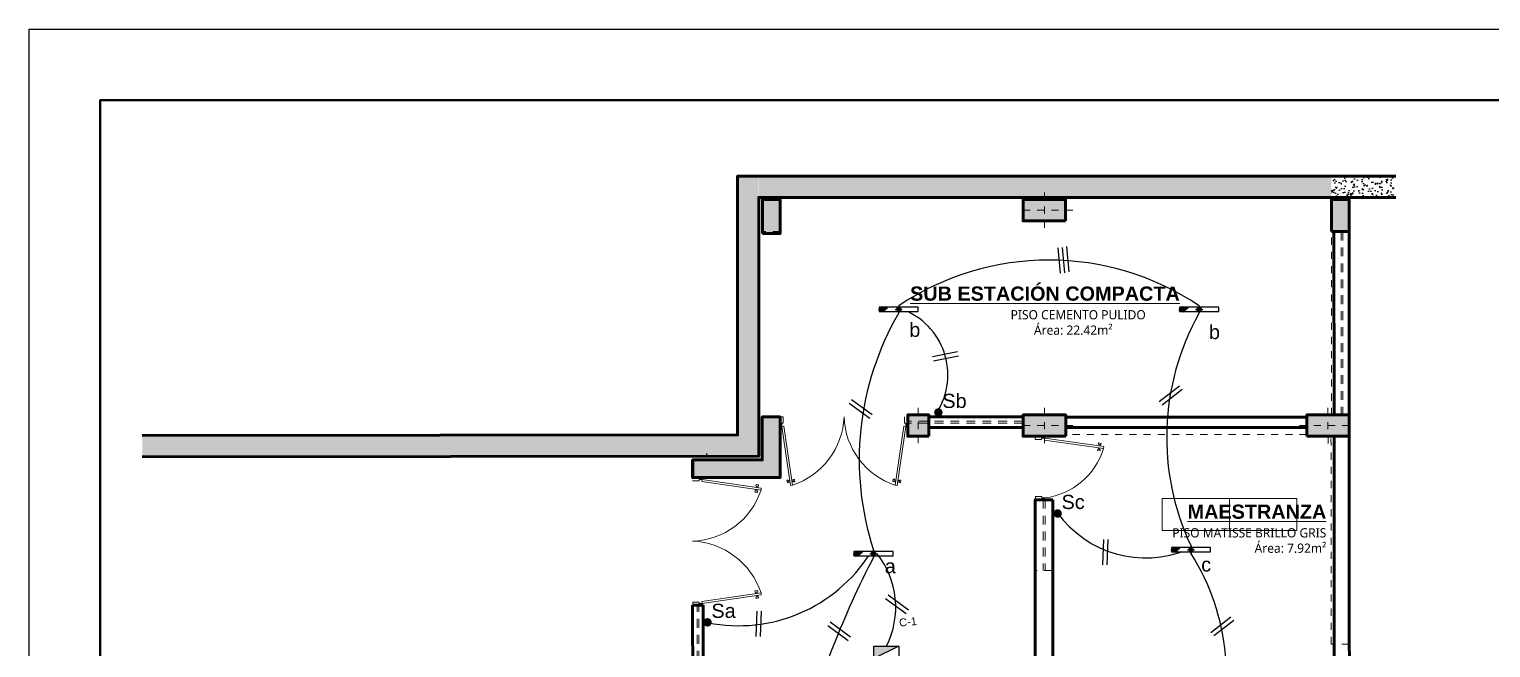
# Model space of a CAD drawing. Header units: millimetres. Extents: x 160.3 to 243.9, y 68.8 to 93.8.
# Drawn here: x 160.34 to 180.95, y 85.13 to 93.85 of the extents above; entities that cross this region are included whole.
import ezdxf

# ---------------------------------------------------------------- set-up
doc = ezdxf.new("R2010")
doc.units = ezdxf.units.MM
doc.set_wipeout_variables(frame=1)
doc.linetypes.add('DASHED2', pattern=[0.375, 0.25, -0.125])
doc.linetypes.add('TRAZOS2', pattern=[0.375, 0.25, -0.125])
doc.layers.add('ALUMBRADO', color=1, linetype='Continuous')
for name, color, linetype, lineweight in [('COLUMNAS 50', 7, 'Continuous', 50), ('Equipamiento SR', 253, 'Continuous', 0), ('GRAFO 0 BLANCO', 7, 'Continuous', 0), ('letras sr', 7, 'Continuous', 5), ('Muros el', 7, 'Continuous', 50), ('Pisos El', 9, 'Continuous', 0), ('Proyeccciones', 1, 'DASHED2', 13), ('Puertas El', 4, 'Continuous', 5), ('ROTULO', 253, 'Continuous', 0), ('Vanos', 140, 'Continuous', 5)]:
    doc.layers.add(name, color=color, linetype=linetype, lineweight=lineweight)
doc.styles.add('Santa Rosa 1 50', font='trebuc.ttf')
doc.styles.get("Standard").update_dxf_attribs({"font": 'arial.ttf'})

# ---------------------------------------------------------------- blocks, each defined once
blk = doc.blocks.new('puerta 1.00')
at = {"layer": 'Puertas El'}
for p, q in [((165.765, -11.935), (165.765, -11.885)), ((165.865, -11.935), (165.765, -11.935)), ((165.915, -11.915), (165.865, -11.915)), ((165.865, -11.935), (165.865, -11.915)), ((165.915, -11.915), (165.911, -11.945)), ((165.911, -11.945), (166.841, -12.08)), ((165.915, -11.915), (165.915, -11.885)), ((165.915, -11.915), (166.845, -12.051)), ((166.748, -12.092), (166.746, -12.112)), ((166.746, -12.112), (166.785, -12.118)), ((166.748, -12.092), (166.788, -12.098)), ((166.762, -12.069), (166.758, -12.093)), ((166.76, -12.013), (166.763, -11.993)), ((166.76, -12.013), (166.8, -12.019)), ((166.763, -11.993), (166.802, -11.999)), ((166.766, -12.039), (166.77, -12.014)), ((166.782, -12.072), (166.778, -12.096)), ((166.788, -12.098), (166.785, -12.118)), ((166.79, -12.017), (166.786, -12.042)), ((166.8, -12.019), (166.802, -11.999)), ((166.845, -12.051), (166.841, -12.08)), ((166.845, -12.051), (166.841, -12.08)), ((166.845, -12.051), (166.841, -12.08)), ((165.765, -12.855), (165.765, -12.835)), ((165.765, -12.885), (165.765, -12.835)), ((165.865, -12.835), (165.765, -12.835)), ((165.865, -12.855), (165.865, -12.835)), ((165.915, -12.855), (165.865, -12.855)), ((165.915, -12.885), (165.915, -12.855))]:
    blk.add_line(p, q, dxfattribs=at)
at = {"layer": 'Puertas El', "linetype": 'ByBlock'}
blk.add_arc((165.782, -11.755), 1.108, 276.8989, 342.9435, dxfattribs=at)
blk = doc.blocks.new('gf')
at = {"layer": 'Muros el', "ltscale": 0.05}
blk.add_lwpolyline([(1.8, 0.001), (1.8, -0.148)], dxfattribs=at)
at = {"layer": 'Puertas El'}
for p, q in [((1.755, -0.089), (1.755, 0.001)), ((0.045, -0.001), (0, -0.001)), ((0.027, -0.135), (0, -0.135)), ((0.027, -0.135), (0.027, -0.09)), ((0.045, -0.09), (0.027, -0.09)), ((0.027, -0.135), (0.054, -0.131)), ((0.027, -0.135), (0.15, -0.968)), ((0.045, -0.09), (0.045, -0.001)), ((0.054, -0.131), (0.177, -0.964)), ((1.747, -0.13), (1.625, -0.963)), ((1.773, -0.134), (1.652, -0.967)), ((1.773, -0.134), (1.747, -0.13)), ((1.755, -0.089), (1.773, -0.089)), ((1.773, -0.134), (1.773, -0.089)), ((1.773, -0.134), (1.8, -0.134)), ((0.116, -0.892), (0.098, -0.894)), ((0.098, -0.894), (0.104, -0.93)), ((0.121, -0.927), (0.104, -0.93)), ((0.116, -0.892), (0.121, -0.927)), ((0.14, -0.897), (0.117, -0.9)), ((0.12, -0.918), (0.142, -0.915)), ((0.15, -0.968), (0.177, -0.964)), ((0.15, -0.968), (0.177, -0.964)), ((0.15, -0.968), (0.177, -0.964)), ((0.166, -0.893), (0.188, -0.89)), ((0.169, -0.911), (0.191, -0.908)), ((0.187, -0.881), (0.205, -0.879)), ((0.187, -0.881), (0.192, -0.917)), ((0.192, -0.917), (0.21, -0.914)), ((0.205, -0.879), (0.21, -0.914)), ((1.597, -0.877), (1.592, -0.913)), ((1.609, -0.915), (1.592, -0.913)), ((1.615, -0.88), (1.597, -0.877)), ((1.615, -0.88), (1.609, -0.915)), ((1.633, -0.91), (1.611, -0.907)), ((1.635, -0.892), (1.613, -0.889)), ((1.652, -0.967), (1.625, -0.963)), ((1.652, -0.967), (1.625, -0.963)), ((1.652, -0.967), (1.625, -0.963)), ((1.682, -0.917), (1.659, -0.914)), ((1.662, -0.896), (1.684, -0.899)), ((1.685, -0.89), (1.68, -0.926)), ((1.68, -0.926), (1.698, -0.928)), ((1.685, -0.89), (1.703, -0.893)), ((1.703, -0.893), (1.698, -0.928))]:
    blk.add_line(p, q, dxfattribs=at)
at = {"layer": 'Puertas El', "linetype": 'ByBlock'}
for centre, radius, start, end in [((-0.162, 0.048), 1.067, 288.4991, 357.4601), ((1.948, 0.03, 0), 1.044, 181.5903, 252.0011)]:
    blk.add_arc(centre, radius, start, end, dxfattribs=at)
blk = doc.blocks.new('TD ALUMBRADO 1')
at = {"layer": 'ALUMBRADO'}
h = blk.add_hatch(color=256, dxfattribs=at)
h.dxf.hatch_style = 1
h.paths.add_polyline_path([(0.25, 0.25), (-0.25, 0), (-0.25, 0.25)])
at = {"layer": 'ALUMBRADO', "color": 5}
for points in [[(0.25, 0.25), (-0.25, 0), (-0.25, 0.25), (0.25, 0.25)], [(0.25, 0.25), (0.25, 0), (-0.25, 0), (-0.25, 0.25), (0.25, 0.25)]]:
    blk.add_lwpolyline(points, dxfattribs=at)
for centre in [(-0.158, -0.055), (-0.057, -0.056), (0.045, -0.057), (0.147, -0.057)]:
    blk.add_circle(centre, 0.0473, dxfattribs=at)
blk = doc.blocks.new('ADOSADO')
at = {"layer": 'ALUMBRADO'}
for points in [[(-0.111, 0.085), (-0.065, 0.085)], [(0.005, 0.201), (0.005, 0.155)], [(0.005, 0.015), (0.005, -0.031)], [(0.075, 0.085), (0.121, 0.085)]]:
    blk.add_lwpolyline(points, dxfattribs=at)
blk.add_circle((0.005, 0.085), 0.0698, dxfattribs=at)
at = {"color": 1}
blk.add_wipeout([(-0.63, 0.015), (0.64, 0.015), (0.64, 0.155), (-0.63, 0.155)], dxfattribs=at).dxf.layer = 'ALUMBRADO'
at = {"layer": 'ALUMBRADO', "linetype": 'TRAZOS2'}
h = blk.add_hatch(color=256, dxfattribs=at)
h.dxf.hatch_style = 1
edge = h.paths.add_edge_path()
edge.add_arc((0.005, 0.085), 0.0698, 0, 360)
at = {"layer": 'ALUMBRADO', "color": 1}
blk.add_lwpolyline([(-0.63, 0.015), (0.64, 0.015), (0.64, 0.155), (-0.63, 0.155)], close=True, dxfattribs=at)
at = {"layer": 'ALUMBRADO', "lineweight": 50}
for points in [[(-0.496, 0.155), (-0.63, 0.041)], [(-0.379, 0.155), (-0.544, 0.015)]]:
    blk.add_lwpolyline(points, dxfattribs=at)
at = {"layer": 'ALUMBRADO'}
for points in [[(-0.111, 0.085), (-0.065, 0.085)], [(0.005, 0.155), (0.005, 0.201)], [(0.005, -0.031), (0.005, 0.015)], [(0.075, 0.085), (0.121, 0.085)]]:
    blk.add_lwpolyline(points, dxfattribs=at)
blk.add_circle((0.005, 0.085), 0.0698, dxfattribs=at)

msp = doc.modelspace()

# ---------------------------------------------------------------- hatches: boundary and pattern name
h = msp.add_hatch()
h.set_pattern_fill('AR-CONC', color=256, scale=0.001)
h.set_pattern_definition([(50, (-587.4348, 32.38862), (0.18218467, -0.015939086), [0.01905, -0.20955]), (355, (-587.4348, 32.38862), (-0.03524342, 0.191056845), [0.01524, -0.167640584]), (100.451445, (-587.41962, 32.38729), (0.146941247, 0.17511775), [0.01619001, -0.178090245]), (46.1842, (-587.4348, 32.43942), (0.27107904, -0.04204233), [0.028575, -0.314325]), (96.635558, (-587.4122, 32.4359), (0.23740413, 0.247426125), [0.02428502, -0.26713561]), (351.18415, (-587.4348, 32.43942), (0.23740413, 0.24742612), [0.02285997, -0.25145973]), (21, (-587.4094, 32.42672), (0.15161439, -0.102265198), [0.01905, -0.20955]), (326, (-587.4094, 32.42672), (0.06180203, 0.184187966), [0.01524, -0.16764]), (71.451445, (-587.39676, 32.4182), (0.21341642, 0.08192277), [0.01619001, -0.178089938]), (37.5, (-587.4348, 32.388616), (0.003088603, 0.084555039), [0, -0.165608, 0, -0.17018, 0, -0.168275]), (7.5, (-587.4348, 32.38862), (0.066819663, 0.100180575), [0, -0.097028, 0, -0.161798, 0, -0.064135]), (327.5, (-587.49144, 32.388616), (0.135590595, -0.005728744), [0, -0.0635, 0, -0.19812, 0, -0.26289]), (317.5, (-587.51684, 32.38862), (0.148129181, 0.025426491), [0, -0.08255, 0, -0.131572, 0, -0.18669])])
h.paths.add_polyline_path([(179.614, 91.776), (178.704, 91.776), (178.704, 91.476), (179.614, 91.476)])
at = {"layer": 'ALUMBRADO', "lineweight": 25}
h = msp.add_hatch(color=102, dxfattribs=at)
h.dxf.hatch_style = 1
h.paths.add_polyline_path([(173.102, 88.444, -1), (173.222, 88.444, -1)])
h = msp.add_hatch(color=102, dxfattribs=at)
h.dxf.hatch_style = 1
h.paths.add_polyline_path([(174.783, 87.019, -1), (174.903, 87.019, -1)])
h = msp.add_hatch(color=102, dxfattribs=at)
h.dxf.hatch_style = 1
h.paths.add_polyline_path([(169.847, 85.484, -1), (169.967, 85.484, -1)])
at = {"layer": 'GRAFO 0 BLANCO', "true_color": 0x939598}
h = msp.add_hatch(color=252, dxfattribs=at)
h.dxf.hatch_style = 1
h.paths.add_polyline_path([(170.68, 91.446), (170.681, 90.966), (170.931, 90.966), (170.93, 91.446)])
h = msp.add_hatch(color=252, dxfattribs=at)
h.dxf.hatch_style = 1
h.paths.add_polyline_path([(174.956, 91.446), (174.956, 91.145), (174.356, 91.144), (174.356, 91.446)])
h = msp.add_hatch(color=252, dxfattribs=at)
h.dxf.hatch_style = 1
h.paths.add_polyline_path([(178.704, 91.446), (178.704, 90.996), (178.954, 90.996), (178.954, 91.446)])
h = msp.add_hatch(color=252, dxfattribs=at)
h.dxf.hatch_style = 1
h.paths.add_polyline_path([(173.029, 88.41), (173.029, 88.109), (172.729, 88.108), (172.729, 88.409)])
h = msp.add_hatch(color=252, dxfattribs=at)
h.dxf.hatch_style = 1
h.paths.add_polyline_path([(174.957, 88.41), (174.957, 88.109), (174.357, 88.108), (174.357, 88.409)])
h = msp.add_hatch(color=252, dxfattribs=at)
h.dxf.hatch_style = 1
h.paths.add_polyline_path([(178.355, 88.41), (178.354, 88.109), (178.954, 88.108), (178.955, 88.409)])
h = msp.add_hatch(color=252, dxfattribs=at)
h.dxf.hatch_style = 1
h.paths.add_polyline_path([(170.679, 88.381), (170.68, 87.775), (169.697, 87.775), (169.699, 87.525), (170.93, 87.526), (170.929, 88.381)])
at = {"layer": 'Pisos El'}
h = msp.add_hatch(dxfattribs=at)
h.set_pattern_fill('AR-CONC', color=256, scale=0.001, angle=180)
h.set_pattern_definition([(230, (-160.20521, 21.91537), (-0.18218467, 0.015939086), [0.01905, -0.20955]), (175, (-160.20521, 21.91537), (0.03524342, -0.19105685), [0.01524, -0.16764058]), (280.451445, (-160.2204, 21.9167), (-0.14694125, -0.17511775), [0.01619001, -0.17809024]), (226.1842, (-160.2052, 21.86457), (-0.27107904, 0.04204233), [0.028575, -0.314325]), (276.63556, (-160.2278, 21.86808), (-0.23740413, -0.24742612), [0.02428502, -0.2671356]), (171.18415, (-160.2052, 21.86457), (-0.23740413, -0.24742612), [0.02285997, -0.25145973]), (201, (-160.23061, 21.87727), (-0.15161439, 0.1022652), [0.01905, -0.20955]), (146, (-160.23061, 21.87727), (-0.06180203, -0.18418797), [0.01524, -0.16764]), (251.451445, (-160.24325, 21.8858), (-0.21341642, -0.08192277), [0.01619001, -0.17808994]), (217.5, (-160.20521, 21.91537), (-0.003088603, -0.084555039), [0, -0.165608, 0, -0.17018, 0, -0.168275]), (187.5, (-160.20521, 21.91537), (-0.066819663, -0.100180575), [0, -0.097028, 0, -0.161798, 0, -0.064135]), (147.5, (-160.14857, 21.91537), (-0.135590595, 0.005728744), [0, -0.0635, 0, -0.19812, 0, -0.26289]), (137.5, (-160.12317, 21.91537), (-0.14812918, -0.02542649), [0, -0.08255, 0, -0.131572, 0, -0.18669])])
h.paths.add_polyline_path([(170.633, 91.776), (170.633, 91.476), (178.704, 91.476), (178.704, 91.776)])
h.paths.add_polyline_path([(170.63, 91.776), (170.33, 91.776), (170.331, 87.83), (170.631, 87.821)])
h.paths.add_polyline_path([(161.937, 87.815), (170.33, 87.827), (170.33, 88.109), (161.937, 88.117)])

# ---------------------------------------------------------------- linework, layer by layer
msp.add_line((178.742, 85.155, 0), (178.738, 88.109, 0))
msp.add_lwpolyline([(195.843, 93.848), (195.843, 68.798), (160.343, 68.798), (160.343, 93.848), (195.843, 93.848)])
at = {"lineweight": 40}
msp.add_lwpolyline([(194.843, 92.848), (194.843, 69.798), (161.343, 69.798), (161.343, 92.848)], close=True, dxfattribs=at)
at = {"elevation": 0}
msp.add_lwpolyline([(178.948, 88.109), (178.952, 85.171, 0.0781), (179.259, 83.23, 0.0781)], format="xyb", dxfattribs=at)
msp.add_lwpolyline([(169.898, 87.825), (169.898, 87.865)], dxfattribs=at)
at = {"color": 3, "lineweight": 50, "elevation": 0}
msp.add_lwpolyline([(169.699, 87.775), (169.697, 87.525)], dxfattribs=at)
msp.add_arc((163.648, 85.106, 0), 6.047, 342.5226, 0.6689)
at = {"layer": 'ALUMBRADO', "color": 114, "lineweight": 25}
for points in [[(174.886, 90.406), (174.852, 90.763)], [(174.947, 90.415), (174.912, 90.772)], [(175.007, 90.425), (174.973, 90.782)], [(173.078, 89.231), (173.43, 89.302)], [(173.094, 89.172), (173.446, 89.243)], [(172.229, 88.412), (171.939, 88.624)], [(176.277, 88.598), (176.56, 88.819)], [(176.317, 88.552), (176.6, 88.773)], [(172.196, 88.36), (171.906, 88.572)], [(175.48, 86.294), (175.493, 86.653)], [(175.541, 86.295), (175.554, 86.654)], [(172.708, 85.605), (172.418, 85.818)], [(172.741, 85.657), (172.452, 85.869)], [(170.593, 85.284), (170.606, 85.643)], [(170.655, 85.286), (170.667, 85.644)], [(177.005, 85.343), (177.288, 85.563)], [(171.891, 85.222), (171.602, 85.434)], [(171.924, 85.273), (171.635, 85.485)], [(177.045, 85.297), (177.328, 85.517)]]:
    msp.add_lwpolyline(points, dxfattribs=at)
at = {"layer": 'ALUMBRADO', "lineweight": 25}
for centre, radius, start, end in [((174.721, 86.791), 3.801, 56.1337, 123.8663), ((172.313, 88.974), 0.983, 328.0463, 69.7715), ((179.969, 88.092), 3.588, 150.7182, 205.278), ((176.086, 87.924), 1.532, 215.6715, 292.5858), ((170.344, 87.638), 2.201, 258.6819, 327.379), ((183.364, 80.605), 12.537, 152.4622, 165.0565), ((173.987, 84.733), 3.236, 338.0641, 32.2454)]:
    msp.add_arc(centre, radius, start, end, dxfattribs=at)
at = {"layer": 'COLUMNAS 50', "linetype": 'Continuous'}
for p, q in [((178.955, 91.446, 0), (178.954, 88.409, 0)), ((178.741, 88.409, 0), (178.738, 90.996, 0)), ((178.745, 84.958, 0), (178.742, 88.109, 0))]:
    msp.add_line(p, q, dxfattribs=at)
at = {"layer": 'COLUMNAS 50', "linetype": 'Continuous', "elevation": 0}
for points in [[(170.681, 90.966), (170.68, 91.446), (170.93, 91.446), (170.931, 90.966)], [(174.956, 91.145), (174.956, 91.446), (174.356, 91.446), (174.356, 91.144)], [(178.704, 90.996), (178.704, 91.446), (178.954, 91.446), (178.954, 90.996)], [(173.029, 88.109), (173.029, 88.41), (172.729, 88.409), (172.729, 88.108)], [(174.957, 88.109), (174.957, 88.41), (174.357, 88.409), (174.357, 88.108)], [(170.679, 87.775), (170.679, 88.381), (170.929, 88.381), (170.929, 87.525), (169.699, 87.525), (169.699, 87.775)], [(178.355, 88.108), (178.355, 88.408), (178.955, 88.409), (178.954, 88.109)]]:
    msp.add_lwpolyline(points, close=True, dxfattribs=at)
for points in [[(169.697, 85.177), (169.697, 85.725)], [(169.697, 85.725), (169.847, 85.725)], [(169.847, 84.958), (169.847, 85.725)]]:
    msp.add_lwpolyline(points, dxfattribs=at)
at = {"layer": 'COLUMNAS 50', "linetype": 'Continuous'}
for centre, radius, start, end in [((163.681, 85.105, 0), 6.017, 278.7703, 1.7991), ((185.284, 85.156, 0), 6.329, 180, 268.3373)]:
    msp.add_arc(centre, radius, start, end, dxfattribs=at)
at = {"layer": 'Equipamiento SR', "elevation": 0}
for points in [[(177.266, 87.23), (176.316, 87.23), (176.316, 86.78), (177.266, 86.78), (177.266, 87.23)], [(178.216, 87.23), (177.266, 87.23), (177.266, 86.78), (178.216, 86.78), (178.216, 87.23)]]:
    msp.add_lwpolyline(points, dxfattribs=at)
at = {"layer": 'Muros el', "ltscale": 0.05}
for p, q in [((174.357, 88.382, 0), (173.028, 88.382, 0)), ((174.354, 88.233, 0), (173.029, 88.233, 0)), ((178.355, 88.379, 0), (174.957, 88.379, 0)), ((178.355, 88.23, 0), (174.957, 88.23, 0)), ((178.955, 88.109, 0), (178.955, 85.156, 0)), ((174.778, 87.213, 0), (174.778, 84.949, 0))]:
    msp.add_line(p, q, dxfattribs=at)
at = {"layer": 'Muros el', "ltscale": 0.05, "elevation": 0}
for points in [[(161.937, 88.117), (170.33, 88.126), (170.33, 91.776), (179.614, 91.776)], [(161.937, 87.816), (170.63, 87.826), (170.63, 91.476), (179.614, 91.476)], [(174.778, 87.213), (174.529, 87.213), (174.529, 84.958)]]:
    msp.add_lwpolyline(points, dxfattribs=at)
msp.add_lwpolyline([(170.929, 88.381), (170.679, 88.381), (170.679, 87.775), (169.697, 87.775), (169.697, 87.525), (170.929, 87.525)], close=True, dxfattribs=at)
at = {"layer": 'Proyeccciones', "color": 165, "linetype": 'DASHED2', "lineweight": 9, "ltscale": 0.4, "true_color": 0x5e67af}
for p, q in [((170.68, 90.996, 0), (170.68, 91.446, 0)), ((170.68, 91.446, 0), (170.93, 91.446, 0)), ((170.93, 91.446, 0), (170.93, 90.996, 0)), ((178.704, 91.446, 0), (178.704, 90.996, 0)), ((178.954, 91.446, 0), (178.704, 91.446, 0)), ((170.93, 90.996, 0), (170.68, 90.996, 0)), ((178.704, 90.996, 0), (178.954, 90.996, 0))]:
    msp.add_line(p, q, dxfattribs=at)
at = {"layer": 'Proyeccciones', "color": 165, "linetype": 'DASHED2', "lineweight": 9, "ltscale": 0.4, "true_color": 0x5e67af, "elevation": 0}
for points in [[(174.656, 91.546), (174.656, 91.046)], [(175.056, 91.296), (174.256, 91.295)], [(172.878, 88.509), (172.879, 88.009)], [(174.656, 88.509), (174.657, 88.009)], [(178.656, 88.008), (178.655, 88.508)], [(175.057, 88.26), (174.257, 88.258)], [(178.255, 88.258), (179.055, 88.259)]]:
    msp.add_lwpolyline(points, dxfattribs=at)
for points in [[(174.357, 91.146), (174.957, 91.146), (174.956, 91.446), (174.356, 91.446)], [(178.704, 90.996), (178.954, 90.996), (178.955, 88.409), (178.705, 88.409)], [(172.729, 88.108), (173.029, 88.109), (173.028, 88.409), (172.728, 88.408)], [(174.357, 88.108), (174.957, 88.109), (174.956, 88.409), (174.356, 88.408)], [(174.954, 88.384), (178.355, 88.383), (178.355, 88.133), (174.954, 88.134)], [(178.955, 88.409), (178.355, 88.408), (178.355, 88.108), (178.955, 88.109)], [(178.698, 88.109), (178.948, 88.109), (178.952, 85.177), (178.702, 85.178)]]:
    msp.add_lwpolyline(points, close=True, dxfattribs=at)
at = {"layer": 'Vanos', "color": 7, "linetype": 'DASHED2', "ltscale": 0.5}
for p, q in [((178.842, 90.996, 0), (178.841, 88.409, 0)), ((178.867, 90.996, 0), (178.866, 88.409, 0)), ((174.357, 88.32, 0), (172.729, 88.32, 0)), ((174.357, 88.295, 0), (172.729, 88.295, 0)), ((174.641, 87.213, 0), (174.641, 86.213, 0)), ((174.666, 87.213, 0), (174.666, 86.213, 0))]:
    msp.add_line(p, q, dxfattribs=at)
at = {"layer": 'Vanos', "color": 7, "linetype": 'DASHED2', "ltscale": 0.5, "elevation": 0}
for points in [[(174.778, 86.213), (174.529, 86.213)], [(169.76, 84.958), (169.76, 85.725)], [(169.785, 84.958), (169.785, 85.725)]]:
    msp.add_lwpolyline(points, dxfattribs=at)

# ---------------------------------------------------------------- block references
msp.add_blockref('gf', (170.929, 88.381, 0))
at = {"rotation": 89.96082876883746}
msp.add_blockref('gf', (169.697, 85.725, 0), dxfattribs=at)
at = {"layer": 'Puertas El', "xscale": 0.8957425293525515, "yscale": 0.8957425293525515, "zscale": 0.8957425293525515, "rotation": 0.1577519453279075}
msp.add_blockref('puerta 1.00', (26.016, 98.345, 0), dxfattribs=at)
at = {"layer": 'ROTULO', "xscale": 0.7019080818749979, "yscale": 0.7019080818749979, "zscale": 0.7019080818749979, "rotation": 359.9947611938667}
msp.add_blockref('TD ALUMBRADO 1', (172.429, 84.972), dxfattribs=at)

# ---------------------------------------------------------------- texts
at = {"color": 31, "lineweight": 50, "true_color": 0xfecc66, "char_height": 0.2, "width": 0.14239, "attachment_point": 1}
for s, insert in [('b', (172.752, 89.71)), ('b', (176.977, 89.678)), ('c', (176.868, 86.4)), ('a', (172.406, 86.376))]:
    msp.add_mtext(s, dxfattribs=dict(at, insert=insert))
at = {"layer": 'ALUMBRADO', "color": 102}
for s, p in [('Sb', (173.218, 88.507, 6632.093)), ('Sc', (174.899, 87.082, 6632.093)), ('Sa', (169.962, 85.547, 6632.093))]:
    msp.add_text(s, height=0.2, dxfattribs=at).set_placement(p)
at = {"layer": 'ALUMBRADO', "lineweight": 25}
msp.add_text('C-1', height=0.1115, rotation=5.7171, dxfattribs=at).set_placement((172.614, 85.423))
at = {"layer": 'letras sr', "char_height": 0.209, "style": 'Santa Rosa 1 50'}
for s, width, insert, attachment_point in [('{\\fSwis721 Ex BT|b1|i0|c0|p34;\\H0.95694x;\\LSUB ESTACIÓN COMPACTA\\P\\pi1.4181;\\fTrebuchet MS|b0|i0|c0|p34;\\H0.65x;\\lPISO CEMENTO PULIDO\\P\\pi1.7467;Área: 22.42m²}', 4.63441, (172.763, 90.22, 0), 1), ('{\\fSwis721 Ex BT|b1|i0|c0|p34;\\H0.95694x;\\LMAESTRANZA\\P\\fTrebuchet MS|b0|i0|c0|p34;\\H0.65x;\\lPISO MATISSE BRILLO GRIS\\PÁrea: 7.92m²}', 3.44388, (178.632, 87.145, 0), 3)]:
    msp.add_mtext_dynamic_manual_height_columns(s, width=width, gutter_width=1, heights=[0], dxfattribs=dict(at, insert=insert, attachment_point=attachment_point))

# ---------------------------------------------------------------- next in the draw order: block references
at = {"layer": 'ROTULO', "xscale": 0.43327659375, "yscale": 0.43327659375, "zscale": 0.43327659375}
for p in [(172.601, 89.86), (176.837, 89.86), (176.722, 86.472), (172.245, 86.415)]:
    msp.add_blockref('ADOSADO', p, dxfattribs=at)

# ---------------------------------------------------------------- next in the draw order: linework, layer by layer
at = {"layer": 'ALUMBRADO', "lineweight": 25}
for centre, radius, start, end in [((176.161, 87.777), 4.116, 149.8167, 198.0516), ((171.35, 85.698), 1.211, 332.9899, 38.5055)]:
    msp.add_arc(centre, radius, start, end, dxfattribs=at)

doc.saveas('drawing.dxf')
